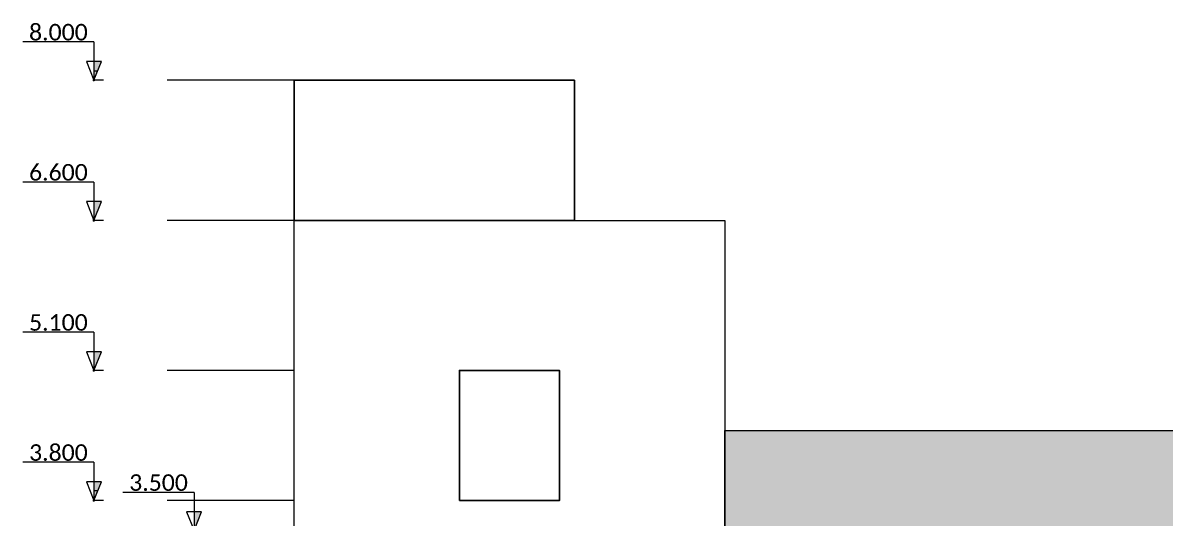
# Model space of a CAD drawing. Header units: metres. Extents: x -197 to 1099, y -24 to 14.
# Drawn here: x 645 to 656.41, y 3.62 to 8.57 of the extents above; entities that cross this region are included whole.
import ezdxf
from ezdxf.enums import TextEntityAlignment as Align

# ---------------------------------------------------------------- set-up
doc = ezdxf.new("R2010")
doc.units = ezdxf.units.M
doc.header["$LTSCALE"] = 0.001
doc.header["$PDMODE"] = 34
doc.header["$PDSIZE"] = 0.01
doc.linetypes.add('HIDDENX2', pattern=[19.05, 12.7, -6.35])
doc.layers.get('0').update_dxf_attribs({"lineweight": 13, "true_color": 0x000000})
for name, color, linetype, lineweight, true_color in [('Jach-Anotaciones-CalidaddeLínea  0.13', 7, 'Continuous', 13, 0x000000), ('Jach-Anotaciones-Hatch-Lum50%', 9, 'Continuous', 13, 0x808080), ('JACH-Anotaciones-Textos-Lum75% @ 0.075', 7, 'Continuous', 13, 0x404040), ('JACH-Arq-Lineas-Proyeccion Niveles cortes', 9, 'HIDDENX2', 13, 0x808080), ('JACH-Arq-Muros01-Carga', 7, 'Continuous', 25, 0x000000)]:
    doc.layers.add(name, color=color, linetype=linetype, lineweight=lineweight, true_color=true_color)
doc.styles.add('02a-Calibri-JACH(1.8mm)', font='calibri.ttf', dxfattribs={"height": 2.2})
pattern_1 = [(0, (169.421, 45.032), (0, 6.985), [5.08, -1.905]), (90, (169.421, 45.032), (-6.985, 4e-16), [5.08, -1.905])]

# ---------------------------------------------------------------- blocks, each defined once
blk = doc.blocks.new('*U461')
at = {"lineweight": 0, "ltscale": 100}
h = blk.add_hatch(dxfattribs=at)
h.set_pattern_fill('ANGLE', color=256)
h.set_pattern_definition(pattern_1)
h.paths.add_polyline_path([(0, 2.5), (0, 0), (1, 2.5)])
h = blk.add_hatch(color=256, dxfattribs=at)
h.dxf.hatch_style = 1
h.paths.add_polyline_path([(0, 2.5), (0, 0), (1, 2.5)])
for points in [[(0, 5.1), (-9.47, 5.1)], [(0, 5.1), (0, 1.25)]]:
    blk.add_lwpolyline(points, dxfattribs=at)
for points in [[(0, 0), (1, 2.5), (-1, 2.5)], [(0, 2.5), (0, 0), (1, 2.5)]]:
    blk.add_lwpolyline(points, close=True, dxfattribs=at)
blk.add_point((0, 0), dxfattribs=at)
at = {"lineweight": 0, "ltscale": 100, "style": '02a-Calibri-JACH(1.8mm)'}
blk.add_attdef('ALT', text='', height=2.2, dxfattribs=at).set_placement((-4.73, 6.4), align=Align.MIDDLE_CENTER)
blk = doc.blocks.new('*U462')
at = {"lineweight": 0, "ltscale": 100}
h = blk.add_hatch(dxfattribs=at)
h.set_pattern_fill('ANGLE', color=256)
h.set_pattern_definition(pattern_1)
h.paths.add_polyline_path([(0, 2.5), (0, 0), (1, 2.5)])
h = blk.add_hatch(color=256, dxfattribs=at)
h.dxf.hatch_style = 1
h.paths.add_polyline_path([(0, 2.5), (0, 0), (1, 2.5)])
for points in [[(0, 5.1), (-9.47, 5.1)], [(0, 5.1), (0, 1.25)]]:
    blk.add_lwpolyline(points, dxfattribs=at)
for points in [[(0, 0), (1, 2.5), (-1, 2.5)], [(0, 2.5), (0, 0), (1, 2.5)]]:
    blk.add_lwpolyline(points, close=True, dxfattribs=at)
blk.add_point((0, 0), dxfattribs=at)
at = {"lineweight": 0, "ltscale": 100, "style": '02a-Calibri-JACH(1.8mm)'}
blk.add_attdef('ALT', text='', height=2.2, dxfattribs=at).set_placement((-4.73, 6.4), align=Align.MIDDLE_CENTER)
blk = doc.blocks.new('*U463')
at = {"lineweight": 0, "ltscale": 100}
h = blk.add_hatch(dxfattribs=at)
h.set_pattern_fill('ANGLE', color=256)
h.set_pattern_definition(pattern_1)
h.paths.add_polyline_path([(0, 2.5), (0, 0), (1, 2.5)])
h = blk.add_hatch(color=256, dxfattribs=at)
h.dxf.hatch_style = 1
h.paths.add_polyline_path([(0, 2.5), (0, 0), (1, 2.5)])
for points in [[(0, 5.1), (-9.47, 5.1)], [(0, 5.1), (0, 1.25)]]:
    blk.add_lwpolyline(points, dxfattribs=at)
for points in [[(0, 0), (1, 2.5), (-1, 2.5)], [(0, 2.5), (0, 0), (1, 2.5)]]:
    blk.add_lwpolyline(points, close=True, dxfattribs=at)
blk.add_point((0, 0), dxfattribs=at)
at = {"lineweight": 0, "ltscale": 100, "style": '02a-Calibri-JACH(1.8mm)'}
blk.add_attdef('ALT', text='', height=2.2, dxfattribs=at).set_placement((-4.73, 6.4), align=Align.MIDDLE_CENTER)
blk = doc.blocks.new('*U464')
at = {"lineweight": 0, "ltscale": 100}
h = blk.add_hatch(dxfattribs=at)
h.set_pattern_fill('ANGLE', color=256)
h.set_pattern_definition(pattern_1)
h.paths.add_polyline_path([(0, 2.5), (0, 0), (1, 2.5)])
h = blk.add_hatch(color=256, dxfattribs=at)
h.dxf.hatch_style = 1
h.paths.add_polyline_path([(0, 2.5), (0, 0), (1, 2.5)])
for points in [[(0, 5.1), (-9.47, 5.1)], [(0, 5.1), (0, 1.25)]]:
    blk.add_lwpolyline(points, dxfattribs=at)
for points in [[(0, 0), (1, 2.5), (-1, 2.5)], [(0, 2.5), (0, 0), (1, 2.5)]]:
    blk.add_lwpolyline(points, close=True, dxfattribs=at)
blk.add_point((0, 0), dxfattribs=at)
at = {"lineweight": 0, "ltscale": 100, "style": '02a-Calibri-JACH(1.8mm)'}
blk.add_attdef('ALT', text='', height=2.2, dxfattribs=at).set_placement((-4.73, 6.4), align=Align.MIDDLE_CENTER)
blk = doc.blocks.new('*U453')
at = {"lineweight": 0, "ltscale": 100}
h = blk.add_hatch(dxfattribs=at)
h.set_pattern_fill('ANGLE', color=256)
h.set_pattern_definition(pattern_1)
h.paths.add_polyline_path([(0, 2.5), (0, 0), (1, 2.5)])
h = blk.add_hatch(color=256, dxfattribs=at)
h.dxf.hatch_style = 1
h.paths.add_polyline_path([(0, 2.5), (0, 0), (1, 2.5)])
for points in [[(0, 5.1), (-9.47, 5.1)], [(0, 5.1), (0, 1.25)]]:
    blk.add_lwpolyline(points, dxfattribs=at)
for points in [[(0, 0), (1, 2.5), (-1, 2.5)], [(0, 2.5), (0, 0), (1, 2.5)]]:
    blk.add_lwpolyline(points, close=True, dxfattribs=at)
blk.add_point((0, 0), dxfattribs=at)
at = {"lineweight": 0, "ltscale": 100, "style": '02a-Calibri-JACH(1.8mm)'}
blk.add_attdef('ALT', text='', height=2.2, dxfattribs=at).set_placement((-4.73, 6.4), align=Align.MIDDLE_CENTER)

msp = doc.modelspace()

# ---------------------------------------------------------------- hatches: boundary and pattern name
at = {"layer": 'Jach-Anotaciones-Hatch-Lum50%', "ltscale": 100}
h = msp.add_hatch(dxfattribs=at)
h.set_pattern_fill('218', color=256, scale=0.13, pattern_type=2)
h.set_pattern_definition([(0, (330.01717, 0.04875), (0.26, 0.13), [0.0325, -0.2275]), (0, (330.01717, 0.065), (0.26, 0.13), [0.0325, -0.0975]), (0, (330.14717, 0.08125), (0.26, 0.13), [0.0325, -0.2275]), (0, (329.95217, -7e-15), (0.26, 0.13), [0.01625, -0.13, 0.01625, -0.0975]), (45, (329.968415, 0.0325), (0, 0.13), [0.02298097, -0.34471456]), (45, (329.952165, 0.08125), (0, 0.13), [0.016419, -0.35127653]), (45, (329.952165, 0.0975), (0, 0.13), [0.019695, -0.34800053]), (135, (330.114665, 0.0975), (1e-17, 0.13), [0.019695, -0.34800053]), (135, (330.114665, 0.08125), (1e-17, 0.13), [0.016419, -0.35127653]), (135, (330.098415, 0.0325), (1e-17, 0.13), [0.02298097, -0.34471456]), (26.56505, (329.98467, 0.0325), (-7e-12, 0.13), [0.036336105, -0.25435273]), (26.56505, (329.98467, 0.04875), (-7e-12, 0.13), [0.036336105, -0.25435273]), (26.56505, (329.91967, 0.065), (-7e-12, 0.13), [0.036336105, -0.25435273]), (26.56505, (329.91967, 0.08125), (-7e-12, 0.13), [0.036336105, -0.25435273]), (63.434949, (329.952165, -7e-15), (7e-12, 0.13), [0.036336105, -0.54504157]), (63.434949, (329.968415, -7e-15), (7e-12, 0.13), [0.036336105, -0.54504157]), (116.565051, (330.098415, -7e-15), (-7e-12, 0.13), [0.036336105, -0.54504157]), (116.565051, (330.114665, -7e-15), (-7e-12, 0.13), [0.036336105, -0.54504157]), (153.43495, (330.08217, 0.0325), (7e-12, 0.13), [0.036336105, -0.25435273]), (153.43495, (330.08217, 0.04875), (7e-12, 0.13), [0.036336105, -0.25435273]), (153.43495, (330.14717, 0.065), (7e-12, 0.13), [0.036336105, -0.25435273]), (153.43495, (330.14717, 0.08125), (7e-12, 0.13), [0.036336105, -0.25435273]), (82.8749837, (329.952165, -7e-15), (6e-14, 0.13), [0.13101166, -1.96517535]), (97.1250163, (330.114665, -7e-15), (-6e-14, 0.13), [0.13101166, -1.96517535])])
h.paths.add_polyline_path([(652.01181, 4.5), (669.0894, 4.5), (669.0894, 2.85783), (652.01181, 2.85783)])

# ---------------------------------------------------------------- linework, layer by layer
at = {"layer": 'Jach-Anotaciones-CalidaddeLínea  0.13', "ltscale": 100}
msp.add_lwpolyline([(647.71041, 0.2), (647.71041, 6.6), (652.01181, 6.6), (652.01181, 0.2)], dxfattribs=at)
msp.add_lwpolyline([(652.01181, 4.5), (669.0894, 4.5), (669.0894, 2.85783), (652.01181, 2.85783)], close=True, dxfattribs=at)
at = {"layer": 'JACH-Arq-Lineas-Proyeccion Niveles cortes', "ltscale": 100}
for points in [[(647.71041, 8), (645.71041, 8)], [(647.71041, 6.6), (645.71041, 6.6)], [(647.71041, 5.1), (645.71041, 5.1)], [(647.71041, 3.8), (645.71041, 3.8)]]:
    msp.add_lwpolyline(points, dxfattribs=at)
at = {"layer": 'JACH-Arq-Muros01-Carga', "ltscale": 100}
for points in [[(647.71041, 6.6), (650.51041, 6.6), (650.51041, 8), (647.71041, 8)], [(649.36041, 3.8), (650.36041, 3.8), (650.36041, 5.1), (649.36041, 5.1)]]:
    msp.add_lwpolyline(points, close=True, dxfattribs=at)

# ---------------------------------------------------------------- block references
at = {"layer": 'JACH-Anotaciones-Textos-Lum75% @ 0.075', "ltscale": 100, "xscale": 0.075, "yscale": 0.075, "zscale": 0.075}
for name, p, values in [('*U453', (645.71041, 8), {'ALT': '8.000'}), ('*U461', (645.71041, 6.6), {'ALT': '6.600'}), ('*U464', (645.71041, 5.1), {'ALT': '5.100'}), ('*U463', (645.71041, 3.8), {'ALT': '3.800'}), ('*U462', (646.71041, 3.5), {'ALT': '3.500'})]:
    msp.add_blockref(name, p, dxfattribs=at).add_auto_attribs(values)

doc.saveas('drawing.dxf')
